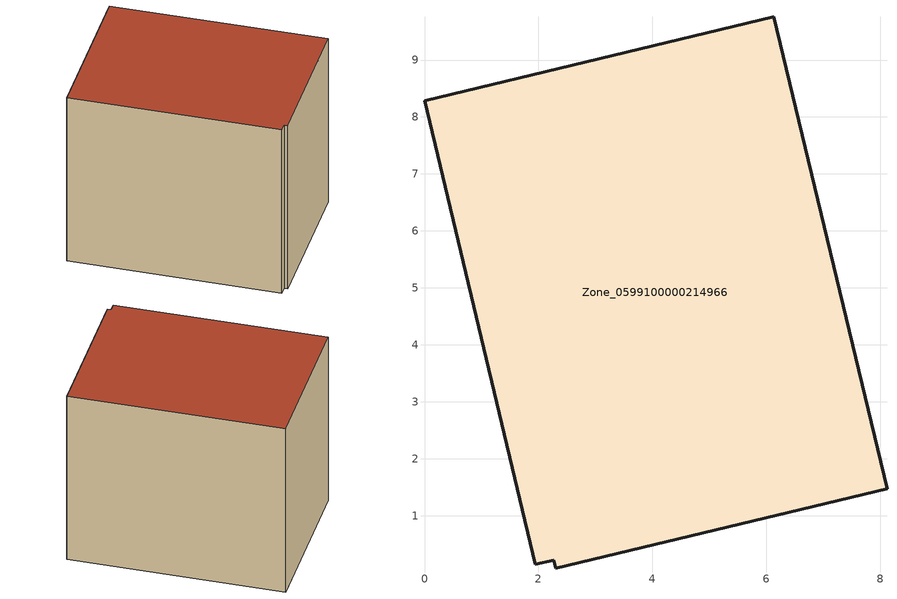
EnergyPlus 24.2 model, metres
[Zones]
Zone_0599100000214966
 floor ground (C_G): 6.13,9.76 8.12,1.47 2.3,0.08 2.27,0.22 1.95,0.14 0,8.29 z0
 wall outside (C_F): 8.12,1.47 6.13,9.76 0,8.29 1.95,0.14 2.27,0.22 2.3,0.08 8.12,1.47 z0:7.46
 roof outside (C_R): 6.13,9.76 0,8.29 1.95,0.14 2.27,0.22 2.3,0.08 8.12,1.47 z7.46
[BUILDING]
Pand.0599100000214966: North Axis=0; Terrain=City; Loads Convergence Tolerance Value=0.04; Temperature Convergence Tolerance Value=0.4; Solar Distribution=FullExterior; Maximum Number of Warmup Days=25; Minimum Number of Warmup Days=1
[Site:Location]
Rotterdam.The.Hague.AP_ZH_NLD Design_Conditions: Latitude=51.96; Longitude=4.45; Time Zone=1; Elevation=-4.5
[SITE:GROUNDTEMPERATURE:BUILDINGSURFACE]
18, 18, 18, 18, 18, 18, 18, 18, 18, 18, 18, 18
[MATERIAL] Thermal Absorptance=0.9; Solar Absorptance=0.7; Visible Absorptance=0.7
Name | Roughness | Thickness | Conductivity | Density | Specific Heat
G.TC.1965-1974 | MediumSmooth | 0.15 | 0.882353 | 540 | 1210
F.TC.1965-1974 | Rough | 0.3 | 0.697674 | 1920 | 840
R.TC.1965-1974 | MediumRough | 0.2 | 0.232558 | 1500 | 1000
[CONSTRUCTION]
C_G: G.TC.1965-1974
C_F: F.TC.1965-1974
C_R: R.TC.1965-1974
[ZONE]
Zone_0599100000214966: Type=1; Multiplier=1; Ceiling Height=Autocalculate; Volume=Autocalculate; Floor Area=autocalculate; Part of Total Floor Area=Yes
[ZONEINFILTRATION:DESIGNFLOWRATE]
Infil_Zone_0599100000214966: Zone or ZoneList or Space or SpaceList=Zone_0599100000214966; Schedule=AlwaysOn; Design Flow Rate Calculation Method=Flow/Area; Flow Rate per Floor Area=0.003; Constant Term Coefficient=1; Temperature Term Coefficient=0; Velocity Term Coefficient=0; Velocity Squared Term Coefficient=0
[HVACTEMPLATE:ZONE:IDEALLOADSAIRSYSTEM]
Zone_0599100000214966: Maximum Heating Supply Air Temperature=50; Minimum Cooling Supply Air Temperature=13; Maximum Heating Supply Air Humidity Ratio=0.0156; Minimum Cooling Supply Air Humidity Ratio=0.0077; Heating Limit=NoLimit; Cooling Limit=NoLimit; Dehumidification Control Type=ConstantSensibleHeatRatio; Cooling Sensible Heat Ratio=0.7; Dehumidification Setpoint=60; Humidification Control Type=None; Humidification Setpoint=30; Outdoor Air Method=None; Outdoor Air Flow Rate per Person=0.00944; Outdoor Air Flow Rate per Zone Floor Area=0; Outdoor Air Flow Rate per Zone=0; Demand Controlled Ventilation Type=None; Outdoor Air Economizer Type=NoEconomizer; Heat Recovery Type=None; Sensible Heat Recovery Effectiveness=0.7; Latent Heat Recovery Effectiveness=0.65
[ZONECONTROL:THERMOSTAT]
ThermostatControl_Zone_0599100000214966: Zone or ZoneList=Zone_0599100000214966; Control Type Schedule=DualSetpointControlType; Control 1=Thermostat_Zone_0599100000214966; Temperature Difference Between Cutout And Setpoint=0
[THERMOSTATSETPOINT:DUALSETPOINT]
Thermostat_Zone_0599100000214966: Heating Setpoint Temperature Schedule=HeatingSetpoint_Zone_0599100000214966; Cooling Setpoint Temperature Schedule=CoolingSetpoint_Zone_0599100000214966
[SCHEDULE:COMPACT]
HeatingSetpoint_Zone_0599100000214966: Through: 12/31, For: AllDays, Until: 24:00, 21
CoolingSetpoint_Zone_0599100000214966: Through: 12/31, For: AllDays, Until: 24:00, 24
DualSetpointControlType: Through: 12/31, For: AllDays, Until: 24:00, 4
AlwaysOn: Through: 12/31, For: AllDays, Until: 24:00, 1
